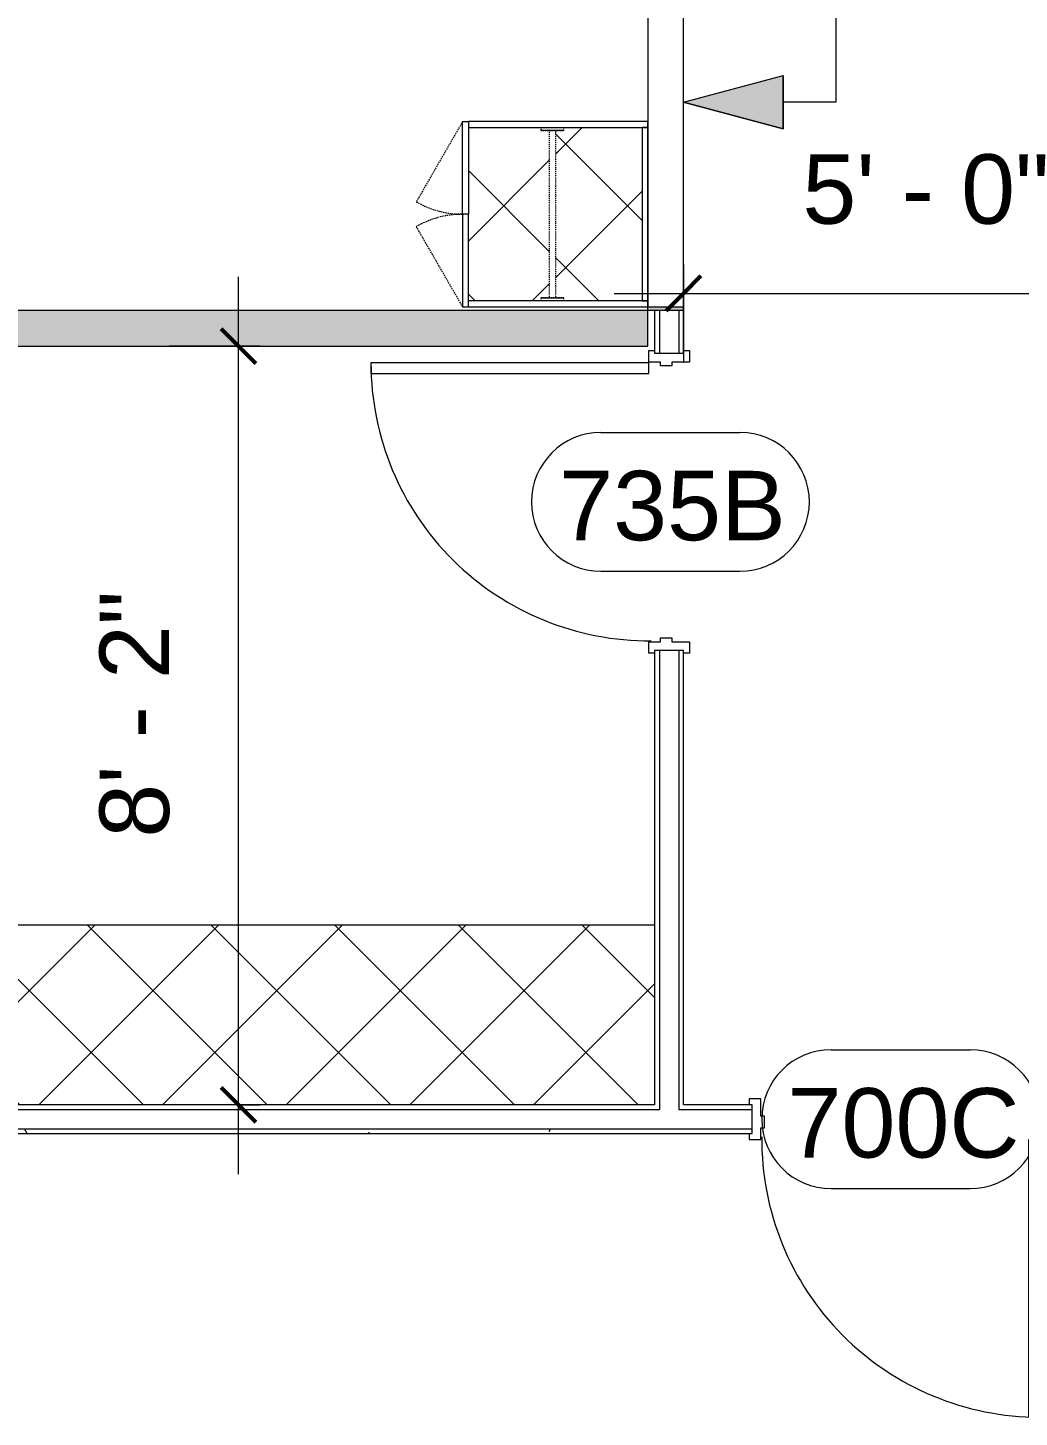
# Model space of a CAD drawing. Header units: inches. Extents: x 920 to 3228, y -557 to 2680.
# Drawn here: x 2307.3 to 2435.8, y 1627.3 to 1807.4 of the extents above; entities that cross this region are included whole.
import ezdxf

# ---------------------------------------------------------------- set-up
doc = ezdxf.new("R2010")
doc.units = ezdxf.units.IN
doc.header["$MEASUREMENT"] = 0
doc.linetypes.add('Dash', pattern=[0.25, 0.125, -0.125])
doc.linetypes.add('Hidden', pattern=[0.28125, 0.1875, -0.09375])
for name, color, linetype, lineweight in [('A-ANNO-DIMS', 211, 'Continuous', 9), ('A-ANNO-DIMS-96', 211, 'Continuous', 9), ('A-ANNO-NOTE', 131, 'Continuous', 9), ('A-DETL-GENF', 92, 'Continuous', 9), ('A-DOOR', 31, 'Continuous', 13), ('A-DOOR-IDEN', 31, 'Continuous', 9), ('A-WALL', 113, 'Continuous', 13), ('A-WALL-PATT', 111, 'Continuous', 13), ('I-WALL', 2, 'Continuous', 13), ('Q-CASE', 31, 'Continuous', 13), ('Q-CASE-HDLN', 31, 'Dash', 9)]:
    doc.layers.add(name, color=color, linetype=linetype, lineweight=lineweight)
doc.styles.add('Swis721 Lt BT', font='swissl.ttf', dxfattribs={"height": 9})
doc.dimstyles.new('OTJ_-_3_32__Linear__0__Tolerance', dxfattribs={"dimscale": 12, "dimtxt": 9.497835, "dimasz": 0.375, "dimexe": 0.75, "dimexo": 0.5, "dimgap": 0.5, "dimtad": 1, "dimdec": 0, "dimzin": 3, "dimdsep": 46, "dimlunit": 4, "dimtxsty": 'Swis721 Lt BT', "dimblk1": 'OBLIQUE', "dimblk2": 'OBLIQUE', "dimsah": 1, "dimcen": 0.09, "dimdle": 0.75, "dimazin": 0, "dimtfac": 1, "dimtdec": 4, "dimtix": 1, "dimtmove": 0, "dimatfit": 3, "dimfxl": 1, "dimtvp": 1, "dimfrac": 2, "dimtolj": 1, "dimtzin": 0, "dimarcsym": 2})
doc.dimstyles.new('OTJ_-_3_32__Linear__1_2__Tolerance', dxfattribs={"dimscale": 12, "dimtxt": 9.497835, "dimasz": 0.375, "dimexe": 0.75, "dimexo": 0.5, "dimgap": 0.5, "dimtad": 1, "dimdec": 1, "dimrnd": 0.5, "dimzin": 3, "dimdsep": 46, "dimlunit": 4, "dimtxsty": 'Swis721 Lt BT', "dimblk1": 'OBLIQUE', "dimblk2": 'OBLIQUE', "dimsah": 1, "dimcen": 0.09, "dimdle": 0.75, "dimazin": 0, "dimtfac": 1, "dimtdec": 4, "dimtix": 1, "dimtmove": 0, "dimatfit": 3, "dimfxl": 1, "dimtvp": 1, "dimfrac": 2, "dimtolj": 1, "dimtzin": 0, "dimarcsym": 2})
pattern_1 = [(0, (664.756, 0), (30.72, 7.68), [1.267, -21.773, 1.267, -21.773, -122.88]), (0, (664.756, 0), (30.72, 7.68), [-46.08, 1.267, -44.813, 1.267, -21.773, -53.76]), (0, (664.756, 0), (30.72, 7.68), [-115.2, 1.267, -14.093, 1.267, -37.133]), (120, (676.276, 3.84), (-22.011075, 22.7643), [1.267, -21.773, 1.267, -21.773, -122.88]), (120, (676.276, 3.84), (-22.011075, 22.7643), [-46.08, 1.267, -44.813, 1.267, -21.773, -53.76]), (120, (676.276, 3.84), (-22.011075, 22.7643), [-115.2, 1.267, -14.093, 1.267, -37.133]), (240, (680.116, 19.2), (-8.708925, -30.4443), [1.267, -21.773, 1.267, -21.773, -122.88]), (240, (680.116, 19.2), (-8.708925, -30.4443), [-46.08, 1.267, -44.813, 1.267, -21.773, -53.76]), (240, (680.116, 19.2), (-8.708925, -30.4443), [-115.2, 1.267, -14.093, 1.267, -37.133])]

# ---------------------------------------------------------------- blocks, each defined once
blk = doc.blocks.new('Casework 14 - Casework 1-7590138-Level XX  CONSTRUCTION')
at = {"layer": 'Q-CASE', "lineweight": 9}
h = blk.add_hatch(dxfattribs=at)
h.set_pattern_fill('FP_1', color=256, style=0, pattern_type=2)
h.set_pattern_definition([(45, (0, 0), (-8.012227, 8.012227), []), (135, (0, 0), (-8.012227, -8.012227), [])])
h.paths.add_polyline_path([(1569.78, 1667.79), (1723.78, 1667.79), (1723.78, 1691.07), (1540.73, 1691.07), (1564.01, 1667.79), (1564.46, 1667.79)], flags=0)
for p, q in [((1555.35, 1691.07), (1540.73, 1691.07)), ((1723.78, 1691.07), (1555.35, 1691.07))]:
    blk.add_line(p, q, dxfattribs=at)
blk = doc.blocks.new('Door - Single - Solid Door-7669387-Level XX  CONSTRUCTION')
at = {"layer": 'A-DOOR'}
for p, q in [((-14.01, 38.71), (-12.63, 38.71)), ((-14.01, 2.71), (-14.01, 38.71)), ((-12.63, 38.71), (-12.63, 2.71)), ((-12.63, 2.71), (-14.01, 2.71))]:
    blk.add_line(p, q, dxfattribs=at)
at = {"layer": 'A-DOOR', "lineweight": 9}
for p, q in [((-15.63, 2.71), (-15.63, 1.96)), ((-14.13, 2.71), (-15.63, 2.71)), ((-14.13, 1.21), (-14.13, 2.71)), ((23.62, 2.71), (22.12, 2.71)), ((22.12, 2.71), (22.12, 1.21)), ((23.62, 1.96), (23.62, 2.71)), ((-13.63, 1.21), (-14.13, 1.21)), ((-13.63, -0.29), (-13.63, 1.21)), ((22.12, 1.21), (21.62, 1.21)), ((21.62, 1.21), (21.62, -0.29)), ((-15.63, -1.79), (-15.63, -2.54)), ((-14.13, -2.54), (-14.13, -0.29)), ((-14.13, -0.29), (-13.63, -0.29)), ((21.62, -0.29), (22.12, -0.29)), ((22.12, -0.29), (22.12, -2.54)), ((23.62, -2.54), (23.62, -1.79)), ((-15.63, -2.54), (-14.13, -2.54)), ((22.12, -2.54), (23.62, -2.54))]:
    blk.add_line(p, q, dxfattribs=at)
blk.add_arc((-14.01, 2.71), 36, 359.5, 90, dxfattribs=at)
blk = doc.blocks.new('Door - Single - Solid Door-V12-Level XX  CONSTRUCTION')
at = {"layer": 'A-DOOR', "lineweight": 9}
for p, q in [((-15.63, 2.54), (-14.13, 2.54)), ((-15.63, 1.79), (-15.63, 2.54)), ((-14.13, 2.54), (-14.13, 0.29)), ((22.12, 2.54), (23.62, 2.54)), ((22.12, 0.29), (22.12, 2.54)), ((23.62, 2.54), (23.62, 1.79)), ((-14.13, 0.29), (-13.63, 0.29)), ((-13.63, 0.29), (-13.63, -1.21)), ((21.62, 0.29), (22.12, 0.29)), ((21.62, -1.21), (21.62, 0.29)), ((-14.13, -1.21), (-14.13, -2.71)), ((-13.63, -1.21), (-14.13, -1.21)), ((22.12, -1.21), (21.62, -1.21)), ((22.12, -2.71), (22.12, -1.21)), ((-15.63, -2.71), (-15.63, -1.96)), ((-14.13, -2.71), (-15.63, -2.71)), ((23.62, -2.71), (22.12, -2.71)), ((23.62, -1.96), (23.62, -2.71))]:
    blk.add_line(p, q, dxfattribs=at)
at = {"layer": 'A-DOOR'}
for p, q in [((-12.63, -2.71), (-14.01, -2.71)), ((-14.01, -2.71), (-14.01, -38.71)), ((-12.63, -38.71), (-12.63, -2.71)), ((-14.01, -38.71), (-12.63, -38.71))]:
    blk.add_line(p, q, dxfattribs=at)
at = {"layer": 'A-DOOR', "lineweight": 9}
blk.add_arc((-14.01, -2.71), 36, 270, 0.5, dxfattribs=at)
blk = doc.blocks.new('CW Cupbd Combined - Robe 80_h x 24_d - 2 Doors - 1 rail - 1 shoe shelf-V75-Level XX  CONSTRUCTION')
at = {"layer": 'Q-CASE', "lineweight": 9}
h = blk.add_hatch(dxfattribs=at)
h.set_pattern_fill('FP_38', color=256, style=0, pattern_type=2)
h.set_pattern_definition([(135, (1797.196, -1725.27), (-8.012227, -8.012227), []), (225, (1797.196, -1725.27), (8.012227, -8.012227), [])])
h.paths.add_polyline_path([(25.25, -13.26), (25.25, -3.11), (2.75, -3.11), (2.75, -13.26), (3.14, -13.26), (3.14, -14.34), (24.85, -14.34), (24.85, -13.26)], flags=0)
h.paths.add_polyline_path([(25.25, -25.61), (25.25, -16.21), (24.85, -16.21), (24.85, -15.13), (3.14, -15.13), (3.14, -16.21), (2.75, -16.21), (2.75, -25.61), (14, -25.61)], flags=0)
at = {"layer": 'Q-CASE', "lineweight": 20}
for p, q in [((2.75, -2.36), (2, -2.36)), ((2, -2.36), (2, -25.61)), ((2.75, -13.26), (2.75, -2.36)), ((25.25, -2.36), (2.75, -2.36)), ((2.75, -2.36), (2.75, -3.11)), ((2.75, -3.11), (25.25, -3.11)), ((26, -2.36), (25.25, -2.36)), ((25.25, -2.36), (25.25, -13.26)), ((25.25, -3.11), (25.25, -2.36)), ((26, -25.61), (26, -2.36)), ((2.75, -25.61), (2.75, -16.21)), ((25.25, -16.21), (25.25, -25.61)), ((2, -25.61), (14, -25.61)), ((2, -26.36), (2, -25.61)), ((14, -26.36), (2, -26.36)), ((14, -25.61), (14, -26.36)), ((26, -25.61), (14, -25.61)), ((14, -25.61), (14, -26.36)), ((14, -26.36), (26, -26.36)), ((26, -26.36), (26, -25.61))]:
    blk.add_line(p, q, dxfattribs=at)
at = {"layer": 'Q-CASE', "lineweight": 9}
for p, q in [((2.75, -16.21), (2.75, -13.26)), ((3.14, -13.26), (3.14, -16.21)), ((24.85, -16.21), (24.85, -13.26)), ((25.25, -13.26), (25.25, -16.21))]:
    blk.add_line(p, q, dxfattribs=at)
at = {"layer": 'Q-CASE', "linetype": 'Hidden', "lineweight": 9}
for p, q in [((2, -26.36), (12.39, -32.36)), ((26, -26.36), (15.6, -32.36))]:
    blk.add_line(p, q, dxfattribs=at)
for centre, start, end in [((2, -26.36), 330, 0.5), ((26, -26.36), 179.5, 210)]:
    blk.add_arc(centre, 12, start, end, dxfattribs=at)
at = {"layer": 'Q-CASE-HDLN'}
for p, q in [((3.14, -13.26), (2.75, -13.26)), ((3.14, -16.21), (3.14, -13.26)), ((3.14, -14.34), (24.85, -14.34)), ((25.25, -13.26), (24.85, -13.26)), ((24.85, -13.26), (24.85, -16.21)), ((3.14, -15.13), (24.85, -15.13)), ((2.75, -16.21), (3.14, -16.21)), ((24.85, -16.21), (25.25, -16.21))]:
    blk.add_line(p, q, dxfattribs=at)
blk = doc.blocks.new('Align Symbol - without word - Adjustable-7734657-Level XX  CONSTRUCTION')
at = {"layer": 'A-DETL-GENF'}
for p, q in [((0, 19.73), (0, 12.91)), ((0, 19.73), (36, 19.73)), ((36, 19.73), (36, 12.91))]:
    blk.add_line(p, q, dxfattribs=at)
blk = doc.blocks.new('Door Tag - Door Tag-41184-Level XX  CONSTRUCTION')
at = {"layer": 'A-DOOR-IDEN'}
for p, q in [((-0.09375, 0.09375), (0.09375, 0.09375)), ((-0.09375, -0.09375), (0.09375, -0.09375))]:
    blk.add_line(p, q, dxfattribs=at)
for centre, start, end in [((-0.09375, 0), 90, 270), ((0.09375, 0), 270, 90)]:
    blk.add_arc(centre, 0.09375, start, end, dxfattribs=at)
blk = doc.blocks.new('DIMBLOCK35-Level XX  CONSTRUCTION')
at = {"layer": 'A-ANNO-DIMS-96'}
for p, q in [((2334.64, 1658.79), (2334.64, 1775.08)), ((2337.46, 1766.08), (2325.64, 1766.08)), ((2334.64, 1766.08), (2337.46, 1766.08)), ((2337.46, 1667.79), (2325.64, 1667.79)), ((2334.64, 1667.79), (2337.46, 1667.79))]:
    blk.add_line(p, q, dxfattribs=at)
at = {"layer": 'A-ANNO-DIMS-96', "lineweight": 50}
for p, q in [((2334.64, 1766.08), (2332.39, 1768.33)), ((2334.64, 1766.08), (2336.89, 1763.83)), ((2334.64, 1667.79), (2332.39, 1670.04)), ((2334.64, 1667.79), (2336.89, 1665.54))]:
    blk.add_line(p, q, dxfattribs=at)
at = {"layer": 'A-ANNO-DIMS-96', "color": 0, "insert": (2316.63, 1702.39), "char_height": 9, "width": 34.9159, "attachment_point": 1, "rotation": 90, "line_spacing_factor": 1.005062, "style": 'Swis721 Lt BT'}
blk.add_mtext('8\' - 2"', dxfattribs=at)
blk = doc.blocks.new('_Oblique')
at = {"color": 0, "linetype": 'ByBlock', "lineweight": -2}
blk.add_line((-0.5, -0.5), (0.5, 0.5), dxfattribs=at)
blk = doc.blocks.new('DIMBLOCK43-Level XX  CONSTRUCTION')
at = {"layer": 'A-ANNO-DIMS-96'}
for p, q in [((2452.16, 1770.12), (2452.16, 1781.94)), ((2392.29, 1776.7), (2392.29, 1763.94)), ((2392.29, 1772.94), (2392.29, 1776.7)), ((2383.29, 1772.94), (2461.16, 1772.94)), ((2452.16, 1772.94), (2452.16, 1770.12))]:
    blk.add_line(p, q, dxfattribs=at)
at = {"layer": 'A-ANNO-DIMS-96', "lineweight": 50}
for p, q in [((2392.29, 1772.94), (2394.54, 1775.19)), ((2452.16, 1772.94), (2454.41, 1775.19)), ((2392.29, 1772.94), (2390.04, 1770.69)), ((2452.16, 1772.94), (2449.91, 1770.69))]:
    blk.add_line(p, q, dxfattribs=at)
at = {"layer": 'A-ANNO-DIMS-96', "color": 0, "insert": (2407.68, 1790.96), "char_height": 9, "width": 34.9159, "attachment_point": 1, "line_spacing_factor": 1.005062, "style": 'Swis721 Lt BT'}
blk.add_mtext('5\' - 0"', dxfattribs=at)

msp = doc.modelspace()

# ---------------------------------------------------------------- hatches: boundary and pattern name
at = {"layer": 'A-ANNO-NOTE'}
msp.add_hatch(color=256, dxfattribs=at).paths.add_polyline_path([(2405.2, 1794.24), (2405.2, 1801.16), (2392.29, 1797.7), (2397.52, 1796.3)], flags=0)
at = {"layer": 'A-WALL-PATT', "lineweight": 9}
h = msp.add_hatch(color=7, dxfattribs=at)
h.paths.add_polyline_path([(2388.54, 1770.7), (2392.29, 1770.7), (2392.29, 1771.14), (2387.66, 1771.14), (2387.66, 1770.7), (2387.79, 1770.7)], flags=0)
h.paths.add_polyline_path([(2387.66, 1809.64), (2392.29, 1809.64), (2392.29, 1903.94), (2387.66, 1908.41), (2387.66, 1818.57)], flags=0)
msp.add_hatch(color=7, dxfattribs=at).paths.add_polyline_path([(2385.41, 1766.08), (2387.66, 1766.08), (2387.66, 1770.7), (2292.29, 1770.7), (2292.29, 1766.08), (2373.31, 1766.08)], flags=0)
h = msp.add_hatch(dxfattribs=at)
h.set_pattern_fill('FP_11', color=256, style=0, pattern_type=2)
h.set_pattern_definition(pattern_1)
h.paths.add_polyline_path([(2389.16, 1667.79), (2389.16, 1726.67), (2388.54, 1726.67), (2388.54, 1667.79)], flags=0)
h.paths.add_polyline_path([(2389.16, 1765.17), (2389.16, 1770.7), (2388.54, 1770.7), (2388.54, 1765.17)], flags=0)
h = msp.add_hatch(dxfattribs=at)
h.set_pattern_fill('FP_11', color=256, style=0, pattern_type=2)
h.set_pattern_definition(pattern_1)
h.paths.add_polyline_path([(2391.66, 1667.79), (2392.29, 1667.79), (2392.29, 1726.67), (2391.66, 1726.67), (2391.66, 1691.07)], flags=0)
h.paths.add_polyline_path([(2391.66, 1765.17), (2392.29, 1765.17), (2392.29, 1770.7), (2391.66, 1770.7)], flags=0)
h = msp.add_hatch(dxfattribs=at)
h.set_pattern_fill('FP_11', color=256, style=0, pattern_type=2)
h.set_pattern_definition(pattern_1)
h.paths.add_polyline_path([(2449.69, 1667.17), (2449.69, 1667.79), (2439.66, 1667.79), (2439.66, 1667.17), (2449.17, 1667.17)], flags=0)
h.paths.add_polyline_path([(2229.39, 1667.17), (2389.16, 1667.17), (2389.16, 1667.79), (2227.88, 1667.79), (2228.5, 1667.17)], flags=0)
h.paths.add_polyline_path([(2391.66, 1667.17), (2401.16, 1667.17), (2401.16, 1667.79), (2391.66, 1667.79)], flags=0)
h = msp.add_hatch(dxfattribs=at)
h.set_pattern_fill('FP_11', color=256, style=0, pattern_type=2)
h.set_pattern_definition(pattern_1)
h.paths.add_polyline_path([(2439.66, 1664.04), (2449.69, 1664.04), (2449.69, 1664.15), (2449.17, 1664.67), (2439.66, 1664.67)], flags=0)
h.paths.add_polyline_path([(2227.47, 1664.04), (2401.16, 1664.04), (2401.16, 1664.67), (2224.75, 1664.67), (2224.75, 1664.04)], flags=0)

# ---------------------------------------------------------------- linework, layer by layer
at = {"layer": 'A-ANNO-NOTE'}
for p, q in [((2392.29, 1797.7), (2405.2, 1801.16)), ((2392.29, 1797.7), (2405.2, 1801.16)), ((2405.2, 1801.16), (2405.2, 1794.24)), ((2405.2, 1794.24), (2405.2, 1801.16)), ((2405.2, 1794.24), (2392.29, 1797.7)), ((2392.29, 1797.7), (2405.2, 1794.24))]:
    msp.add_line(p, q, dxfattribs=at)
at = {"layer": 'A-WALL'}
for p, q in [((2387.66, 1809.64), (2387.66, 1771.14)), ((2392.29, 1771.14), (2392.29, 1809.64)), ((2389.16, 1770.7), (2389.16, 1765.17)), ((2391.66, 1770.7), (2391.66, 1765.17)), ((2389.16, 1726.67), (2389.16, 1667.17)), ((2391.66, 1726.67), (2391.66, 1667.17)), ((2228.5, 1667.17), (2389.16, 1667.17)), ((2391.66, 1667.17), (2401.16, 1667.17)), ((2227.47, 1664.67), (2401.16, 1664.67))]:
    msp.add_line(p, q, dxfattribs=at)
at = {"layer": 'A-WALL', "color": 8, "lineweight": 20}
for p, q in [((2392.29, 1770.7), (2292.29, 1770.7)), ((2387.66, 1766.08), (2387.66, 1771.14)), ((2392.29, 1770.7), (2392.29, 1771.14)), ((2292.29, 1766.08), (2387.66, 1766.08))]:
    msp.add_line(p, q, dxfattribs=at)
at = {"layer": 'A-WALL', "lineweight": 9}
msp.add_line((2392.29, 1771.14), (2387.66, 1771.14), dxfattribs=at)
at = {"layer": 'I-WALL'}
for p, q in [((2388.54, 1770.7), (2388.54, 1765.17)), ((2392.29, 1765.17), (2392.29, 1770.7)), ((2388.54, 1765.17), (2392.29, 1765.17)), ((2392.29, 1726.67), (2388.54, 1726.67)), ((2388.54, 1726.67), (2388.54, 1667.79)), ((2392.29, 1667.79), (2392.29, 1726.67)), ((2388.54, 1667.79), (2228.76, 1667.79)), ((2401.16, 1667.79), (2392.29, 1667.79)), ((2401.16, 1664.04), (2401.16, 1667.79)), ((2224.75, 1664.04), (2401.16, 1664.04))]:
    msp.add_line(p, q, dxfattribs=at)

# ---------------------------------------------------------------- block references
at = {"layer": 'A-DETL-GENF', "rotation": 269.9999999999998}
msp.add_blockref('Align Symbol - without word - Adjustable-7734657-Level XX  CONSTRUCTION', (2392.29, 1833.7), dxfattribs=at)
at = {"layer": 'A-DOOR'}
for name, p, rotation in [('Door - Single - Solid Door-V12-Level XX  CONSTRUCTION', (2390.5, 1749.91), 270), ('Door - Single - Solid Door-7669387-Level XX  CONSTRUCTION', (2424.41, 1666.01), 180)]:
    msp.add_blockref(name, p, dxfattribs=dict(at, rotation=rotation))
at = {"layer": 'A-DOOR-IDEN', "xscale": 95.99999999999994, "yscale": 95.99999999999994, "zscale": 95.99999999999994}
for p in [(2390.59, 1745.92), (2420.41, 1665.92)]:
    msp.add_blockref('Door Tag - Door Tag-41184-Level XX  CONSTRUCTION', p, dxfattribs=at)
at = {"layer": 'Q-CASE', "lineweight": 9, "rotation": 269.9999999999995}
msp.add_blockref('CW Cupbd Combined - Robe 80_h x 24_d - 2 Doors - 1 rail - 1 shoe shelf-V75-Level XX  CONSTRUCTION', (2390.03, 1797.2), dxfattribs=at)
at = {"layer": 'Q-CASE', "lineweight": 9}
msp.add_blockref('Casework 14 - Casework 1-7590138-Level XX  CONSTRUCTION', (664.76, 0), dxfattribs=at)

# ---------------------------------------------------------------- texts
at = {"layer": 'A-DOOR-IDEN', "char_height": 9, "attachment_point": 1, "style": 'Swis721 Lt BT'}
for s, insert, width in [('735B', (2376.17, 1749.94), 34.542), ('700C', (2405.75, 1669.94), 35.148)]:
    msp.add_mtext(s, dxfattribs=dict(at, insert=insert, width=width))

# ---------------------------------------------------------------- dimensions: what is measured, and where the dimension line sits
at = {"layer": 'A-ANNO-DIMS'}
dim = msp.add_linear_dim(base=(2452.16, 1772.94), p1=(2392.29, 1770.7), p2=(2452.16, 1776.12), dimstyle='OTJ_-_3_32__Linear__1_2__Tolerance', override={"dimpost": '<>', "dimfxl": 60.120157}, dxfattribs=at)
dim.commit()
dim.dimension.update_dxf_attribs({"geometry": 'DIMBLOCK43-Level XX  CONSTRUCTION', "text_midpoint": (2422.23, 1783.57)})
dim = msp.add_linear_dim(base=(2334.64, 1766.08), p1=(2331.46, 1667.79), p2=(2331.46, 1766.08), angle=90, dimstyle='OTJ_-_3_32__Linear__0__Tolerance', override={"dimpost": '<>', "dimfxl": 98.282923}, dxfattribs=at)
dim.commit()
dim.dimension.update_dxf_attribs({"geometry": 'DIMBLOCK35-Level XX  CONSTRUCTION', "text_midpoint": (2324.02, 1716.93)})

doc.saveas('drawing.dxf')
